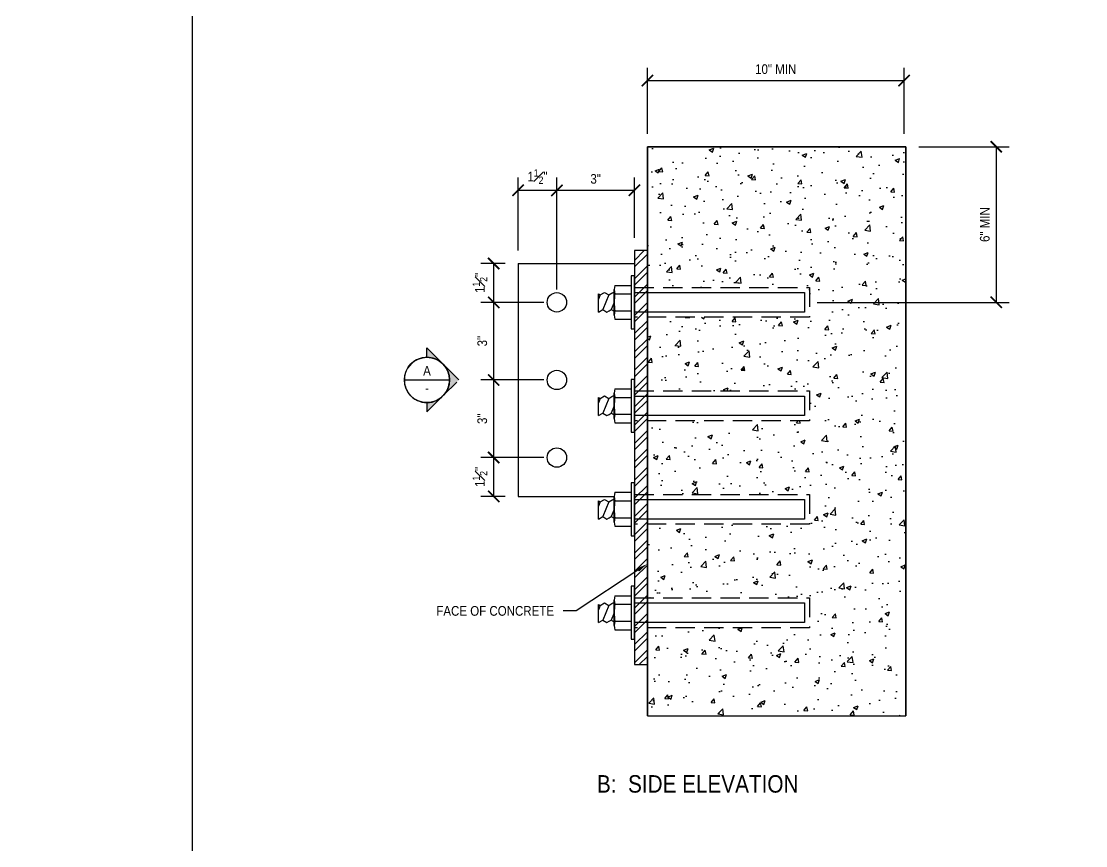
# Model space of a CAD drawing. Header units: inches. Extents: x -16404 to 14624, y -1591 to 16152.
# Drawn here: x -8362.53 to -8321.36, y 8262.22 to 8294.09 of the extents above; entities that cross this region are included whole.
import ezdxf
from ezdxf import colors
from ezdxf.entities.mleader import LeaderData, LeaderLine
from ezdxf.enums import TextEntityAlignment as Align
from ezdxf.math import Vec2, Vec3

# ---------------------------------------------------------------- set-up
doc = ezdxf.new("R2010")
doc.units = ezdxf.units.IN
doc.header["$LTSCALE"] = 24
doc.header["$MEASUREMENT"] = 0
doc.linetypes.add('HIDDEN8', pattern=[0.04625, 0.03125, -0.015])
doc.layers.get('0').update_dxf_attribs({"linetype": 'CONTINUOUS'})
doc.layers.get('DefPoints').update_dxf_attribs({"color": 251, "linetype": 'CONTINUOUS'})
for name, color, linetype in [('S-ANNO-DIMS', 2, 'CONTINUOUS'), ('S-ANNO-NOTE', 4, 'CONTINUOUS'), ('S-CONC', 4, 'CONTINUOUS'), ('S-DETL-SYMB', 4, 'CONTINUOUS'), ('S-SIMPSON', 2, 'CONTINUOUS'), ('S-STEEL', 4, 'CONTINUOUS')]:
    doc.layers.add(name, color=color, linetype=linetype)
doc.layers.add('S-ANNO-GRID-NONPLOT', color=251, linetype='CONTINUOUS', plot=False)
doc.layers.add('S-ANNO-NONPLOT', color=253, linetype='CONTINUOUS', plot=False)
doc.layers.add('S-HATCH1', color=1, linetype='CONTINUOUS', transparency=0.5)
doc.layers.add('S-HATCH2', color=2, linetype='CONTINUOUS', transparency=0.5)
doc.styles.add('Arial', font='arial.ttf', dxfattribs={"width": 0.85})
doc.dimstyles.new('DIM-4', dxfattribs={"dimscale": 4, "dimtxt": 0.09375, "dimasz": 0.109375, "dimexe": 0.125, "dimexo": 0.125, "dimgap": 0.0625, "dimtad": 1, "dimzin": 11, "dimdsep": 46, "dimlunit": 4, "dimtxsty": 'Arial', "dimblk": 'ARCHTICK', "dimcen": 0.125, "dimclrd": 2, "dimclre": 2, "dimclrt": 4, "dimadec": 0, "dimazin": 0, "dimtfac": 0.75, "dimtofl": 0, "dimtmove": 0, "dimatfit": 3, "dimfxl": 1, "dimfrac": 1, "dimtolj": 1, "dimtzin": 0, "dimarcsym": 0})

# ---------------------------------------------------------------- blocks, each defined once
blk = doc.blocks.new('_ARCHTICK')
at = {"color": 0, "linetype": 'ByBlock', "const_width": 0.15}
blk.add_lwpolyline([(-0.5, -0.5), (0.5, 0.5)], dxfattribs=at)
blk = doc.blocks.new('*D2008')
at = {"layer": 'DefPoints', "color": 0, "transparency": 16777216}
for p in [(-8344.257938967305, 8284.720736233712), (-8343.316024042048, 8284.720736233712), (-8341.816024042048, 8283.220736233712)]:
    blk.add_point(p, dxfattribs=at)
at = {"layer": 'S-ANNO-DIMS', "color": 2, "lineweight": -2, "transparency": 16777216}
for p, q in [((-8343.816024042048, 8284.720736233712), (-8344.757938967305, 8284.720736233712)), ((-8344.257938967305, 8283.220736233712), (-8344.257938967305, 8284.720736233712)), ((-8342.316024042048, 8283.220736233712), (-8344.757938967305, 8283.220736233712))]:
    blk.add_line(p, q, dxfattribs=at)
at = {"layer": 'S-ANNO-DIMS', "color": 2, "lineweight": -2, "transparency": 16777216, "xscale": 0.4375, "yscale": 0.4375, "zscale": 0.4375}
for p, rotation in [((-8344.257938967305, 8284.720736233712), 90), ((-8344.257938967305, 8283.220736233712), 270)]:
    blk.add_blockref('_ARCHTICK', p, dxfattribs=dict(at, rotation=rotation))
at = {"layer": 'S-ANNO-DIMS', "color": 4, "transparency": 16777216, "insert": (-8344.790340058706, 8283.970736233709), "char_height": 0.375, "attachment_point": 5, "rotation": 90, "style": 'Arial'}
blk.add_mtext('\\A1;1{\\H0.75x;\\S1#2;}"', dxfattribs=at)
blk = doc.blocks.new('*D2009')
at = {"layer": 'DefPoints', "color": 0, "transparency": 16777216}
for p in [(-8344.257938967305, 8283.220736233712), (-8341.816024042048, 8283.220736233712), (-8341.816024042048, 8280.220736233712)]:
    blk.add_point(p, dxfattribs=at)
at = {"layer": 'S-ANNO-DIMS', "color": 2, "lineweight": -2, "transparency": 16777216}
for p, q in [((-8342.316024042048, 8283.220736233712), (-8344.757938967305, 8283.220736233712)), ((-8344.257938967305, 8280.220736233712), (-8344.257938967305, 8283.220736233712)), ((-8342.316024042048, 8280.220736233712), (-8344.757938967305, 8280.220736233712))]:
    blk.add_line(p, q, dxfattribs=at)
at = {"layer": 'S-ANNO-DIMS', "color": 2, "lineweight": -2, "transparency": 16777216, "xscale": 0.4375, "yscale": 0.4375, "zscale": 0.4375}
for p, rotation in [((-8344.257938967305, 8283.220736233712), 90), ((-8344.257938967305, 8280.220736233712), 270)]:
    blk.add_blockref('_ARCHTICK', p, dxfattribs=dict(at, rotation=rotation))
at = {"layer": 'S-ANNO-DIMS', "color": 4, "transparency": 16777216, "insert": (-8344.699531736742, 8281.720736233709), "char_height": 0.375, "attachment_point": 5, "rotation": 90, "style": 'Arial'}
blk.add_mtext('\\A1;3"', dxfattribs=at)
blk = doc.blocks.new('*D2012')
at = {"layer": 'DefPoints', "color": 0, "transparency": 16777216}
for p in [(-8343.316024042044, 8287.550092125186), (-8343.316024042044, 8284.720736233709), (-8341.816024042044, 8283.220736233709)]:
    blk.add_point(p, dxfattribs=at)
at = {"layer": 'S-ANNO-DIMS', "color": 2, "lineweight": -2, "transparency": 16777216}
for p, q in [((-8343.316024042044, 8285.220736233709), (-8343.316024042044, 8288.050092125186)), ((-8341.816024042044, 8283.720736233709), (-8341.816024042044, 8288.050092125186)), ((-8341.816024042044, 8287.550092125186), (-8343.316024042044, 8287.550092125186))]:
    blk.add_line(p, q, dxfattribs=at)
at = {"layer": 'S-ANNO-DIMS', "color": 2, "lineweight": -2, "transparency": 16777216, "xscale": 0.4375, "yscale": 0.4375, "zscale": 0.4375, "rotation": 180}
blk.add_blockref('_ARCHTICK', (-8343.316024042044, 8287.550092125186), dxfattribs=at)
at = {"layer": 'S-ANNO-DIMS', "color": 2, "lineweight": -2, "transparency": 16777216, "xscale": 0.4375, "yscale": 0.4375, "zscale": 0.4375}
blk.add_blockref('_ARCHTICK', (-8341.816024042044, 8287.550092125186), dxfattribs=at)
at = {"layer": 'S-ANNO-DIMS', "color": 4, "transparency": 16777216, "insert": (-8342.566024042044, 8288.08249321659), "char_height": 0.375, "attachment_point": 5, "style": 'Arial'}
blk.add_mtext('\\A1;1{\\H0.75x;\\S1#2;}"', dxfattribs=at)
blk = doc.blocks.new('*D2013')
at = {"layer": 'DefPoints', "color": 0, "transparency": 16777216}
for p in [(-8341.816024042044, 8287.550092125186), (-8338.816024042044, 8285.220736233709), (-8341.816024042044, 8283.220736233709)]:
    blk.add_point(p, dxfattribs=at)
at = {"layer": 'S-ANNO-DIMS', "color": 2, "lineweight": -2, "transparency": 16777216}
for p, q in [((-8341.816024042044, 8283.720736233709), (-8341.816024042044, 8288.050092125186)), ((-8338.816024042044, 8285.720736233709), (-8338.816024042044, 8288.050092125186)), ((-8338.816024042044, 8287.550092125186), (-8341.816024042044, 8287.550092125186))]:
    blk.add_line(p, q, dxfattribs=at)
at = {"layer": 'S-ANNO-DIMS', "color": 2, "lineweight": -2, "transparency": 16777216, "xscale": 0.4375, "yscale": 0.4375, "zscale": 0.4375, "rotation": 180}
blk.add_blockref('_ARCHTICK', (-8341.816024042044, 8287.550092125186), dxfattribs=at)
at = {"layer": 'S-ANNO-DIMS', "color": 2, "lineweight": -2, "transparency": 16777216, "xscale": 0.4375, "yscale": 0.4375, "zscale": 0.4375}
blk.add_blockref('_ARCHTICK', (-8338.816024042044, 8287.550092125186), dxfattribs=at)
at = {"layer": 'S-ANNO-DIMS', "color": 4, "transparency": 16777216, "insert": (-8340.316024042044, 8287.991684894627), "char_height": 0.375, "attachment_point": 5, "style": 'Arial'}
blk.add_mtext('\\A1;3"', dxfattribs=at)
blk = doc.blocks.new('BUB4')
h = blk.add_hatch(color=256)
h.dxf.hatch_style = 1
edge = h.paths.add_edge_path()
edge.add_arc((0, 1.4210854715202e-13), 0.2187499999998666, 47.27417975091043, 90.00000000000428)
edge.add_line((0, 0.21875), (0, 0.3091155589472692))
edge.add_line((0, 0.3091155589472692), (0.1484198601051503, 0.1606956988421189))
h = blk.add_hatch(color=256)
h.dxf.hatch_style = 1
edge = h.paths.add_edge_path()
edge.add_line((0.2892142974601484, -0.01990126148729132), (0.3092299065190976, 0.0001143475717147631))
edge.add_line((0.3092299065191355, 0.0001143475717242382), (0.1546796083846023, 0.1546796083845739))
edge.add_arc((-3.410605131648481e-13, -7.105427357601002e-14), 0.2187500000003317, -5.219826905874299, 44.99999999994378, ccw=False)
edge.add_line((0.2178428385125244, -0.01990126148729132), (0.2892142974601484, -0.01990126148729132))
h = blk.add_hatch(color=256)
h.dxf.hatch_style = 1
edge = h.paths.add_edge_path()
edge.add_arc((0, -1.27897692436818e-13), 0.2187499999998666, 269.99999999999574, 312.72582024908957, ccw=False)
edge.add_line((0, -0.21875), (0, -0.3091155589472692))
edge.add_line((0, -0.3091155589472692), (0.1484198601051503, -0.1606956988421189))
blk.add_line((-0.21875, 0), (0.21875, 0))
at = {"color": 0}
blk.add_line((0.1756914941644254, -0.1315425304262874), (0.1756914941644254, -0.1315425304262874), dxfattribs=at)
for points in [[(0.1484198601051503, 0.1606956988421189, 0.1886167559036735), (0, 0.21875), (0, 0.3091155589472692)], [(0.1484198601051503, -0.1606956988421189, -0.1886167559036735), (0, -0.21875), (0, -0.3091155589472692)]]:
    blk.add_lwpolyline(points, format="xyb", close=True)
for points in [[(0.2178428385126381, -0.01990126148729132, 0.2229586668697783), (0.1545277670024916, 0.1548313008574951), (0.3092373134036279, 0.0001217544563445472)], [(0.1726537848120415, -0.1364617741352987), (0.1606956988421189, -0.1484198601051503, 0.01802162098181428), (0.1709670924471993, -0.1364617741352987)]]:
    blk.add_lwpolyline(points, format="xyb")
for start, end in [(354.7801730941018, 179.292390468202), (180.2580895105578, 185.2198269058981), (218.5960160123693, 321.4039839876307)]:
    blk.add_arc((0, 0), 0.21875, start, end)
at = {"style": 'Arial', "width": 0.85}
for tag, p in [('NO.', (3.432048742979532e-05, 0.04209027904516915)), ('SHEET', (3.432048742979532e-05, -0.126209720955103))]:
    blk.add_attdef(tag, text='', height=0.09375, dxfattribs=at).set_placement(p, align=Align.CENTER)
blk = doc.blocks.new('BUB4C')
h = blk.add_hatch(color=256)
h.dxf.hatch_style = 1
h.paths.add_polyline_path([(0.2892142974599837, -0.01990126148728549), (0.2178428385125724, -0.01990126148728549, -0.1651275320274111), (0.1606956988425526, -0.1484198601047166)])
blk.add_lwpolyline([(0.2892142974599837, -0.01990126148728549), (0.1606956988425526, -0.1484198601047166, 0.402920362520587)], format="xyb")
blk.add_circle((0, 0), 0.21875)
for start, end in [(185.2198269059004, 218.5960160123685), (321.4039839876278, 354.7801730940996)]:
    blk.add_arc((0, 0), 0.21875, start, end)
blk = doc.blocks.new('*D2018')
at = {"layer": 'DefPoints', "color": 0, "transparency": 16777216}
for p in [(-8344.257938967305, 8280.220736233712), (-8341.816024042048, 8280.220736233712), (-8341.816024042048, 8277.220736233712)]:
    blk.add_point(p, dxfattribs=at)
at = {"layer": 'S-ANNO-DIMS', "color": 2, "lineweight": -2, "transparency": 16777216}
for p, q in [((-8342.316024042048, 8280.220736233712), (-8344.757938967305, 8280.220736233712)), ((-8344.257938967305, 8277.220736233712), (-8344.257938967305, 8280.220736233712)), ((-8342.316024042048, 8277.220736233712), (-8344.757938967305, 8277.220736233712))]:
    blk.add_line(p, q, dxfattribs=at)
at = {"layer": 'S-ANNO-DIMS', "color": 2, "lineweight": -2, "transparency": 16777216, "xscale": 0.4375, "yscale": 0.4375, "zscale": 0.4375}
for p, rotation in [((-8344.257938967305, 8280.220736233712), 90), ((-8344.257938967305, 8277.220736233712), 270)]:
    blk.add_blockref('_ARCHTICK', p, dxfattribs=dict(at, rotation=rotation))
at = {"layer": 'S-ANNO-DIMS', "color": 4, "transparency": 16777216, "insert": (-8344.699531736742, 8278.720736233709), "char_height": 0.375, "attachment_point": 5, "rotation": 90, "style": 'Arial'}
blk.add_mtext('\\A1;3"', dxfattribs=at)
blk = doc.blocks.new('*D2019')
at = {"layer": 'DefPoints', "color": 0, "transparency": 16777216}
for p in [(-8344.257938967305, 8277.220736233712), (-8343.316024042048, 8277.220736233712), (-8343.316024042048, 8275.720736233712)]:
    blk.add_point(p, dxfattribs=at)
at = {"layer": 'S-ANNO-DIMS', "color": 2, "lineweight": -2, "transparency": 16777216}
for p, q in [((-8343.816024042048, 8277.220736233712), (-8344.757938967305, 8277.220736233712)), ((-8344.257938967305, 8275.720736233712), (-8344.257938967305, 8277.220736233712)), ((-8343.816024042048, 8275.720736233712), (-8344.757938967305, 8275.720736233712))]:
    blk.add_line(p, q, dxfattribs=at)
at = {"layer": 'S-ANNO-DIMS', "color": 2, "lineweight": -2, "transparency": 16777216, "xscale": 0.4375, "yscale": 0.4375, "zscale": 0.4375}
for p, rotation in [((-8344.257938967305, 8277.220736233712), 90), ((-8344.257938967305, 8275.720736233712), 270)]:
    blk.add_blockref('_ARCHTICK', p, dxfattribs=dict(at, rotation=rotation))
at = {"layer": 'S-ANNO-DIMS', "color": 4, "transparency": 16777216, "insert": (-8344.790340058706, 8276.470736233709), "char_height": 0.375, "attachment_point": 5, "rotation": 90, "style": 'Arial'}
blk.add_mtext('\\A1;1{\\H0.75x;\\S1#2;}"', dxfattribs=at)
blk = doc.blocks.new('*D2058')
at = {"layer": 'DefPoints', "color": 0, "transparency": 16777216}
for p in [(-8328.316024042048, 8289.235644213726), (-8332.242776977568, 8283.220736233712), (-8324.823928037804, 8283.220736233712)]:
    blk.add_point(p, dxfattribs=at)
at = {"layer": 'S-ANNO-DIMS', "color": 2, "lineweight": -2, "transparency": 16777216}
for p, q in [((-8327.816024042048, 8289.235644213726), (-8324.323928037804, 8289.235644213726)), ((-8324.823928037804, 8289.235644213726), (-8324.823928037804, 8283.220736233712)), ((-8331.742776977568, 8283.220736233712), (-8324.323928037804, 8283.220736233712))]:
    blk.add_line(p, q, dxfattribs=at)
at = {"layer": 'S-ANNO-DIMS', "color": 2, "lineweight": -2, "transparency": 16777216, "xscale": 0.4375, "yscale": 0.4375, "zscale": 0.4375}
for p, rotation in [((-8324.823928037804, 8289.235644213726), 90), ((-8324.823928037804, 8283.220736233712), 270)]:
    blk.add_blockref('_ARCHTICK', p, dxfattribs=dict(at, rotation=rotation))
at = {"layer": 'S-ANNO-DIMS', "color": 4, "transparency": 16777216, "insert": (-8325.265392908195, 8286.22819022372), "char_height": 0.375, "attachment_point": 5, "rotation": 90, "style": 'Arial'}
blk.add_mtext('\\A1;6" MIN', dxfattribs=at)
blk = doc.blocks.new('*D2059')
at = {"layer": 'DefPoints', "color": 0, "transparency": 16777216}
for p in [(-8328.38828985552, 8291.791834489208), (-8338.316024042044, 8289.235644213722), (-8328.38828985552, 8289.235644213722)]:
    blk.add_point(p, dxfattribs=at)
at = {"layer": 'S-ANNO-DIMS', "color": 2, "lineweight": -2, "transparency": 16777216}
for p, q in [((-8338.316024042044, 8289.735644213722), (-8338.316024042044, 8292.291834489208)), ((-8328.38828985552, 8289.735644213722), (-8328.38828985552, 8292.291834489208)), ((-8338.316024042044, 8291.791834489208), (-8328.38828985552, 8291.791834489208))]:
    blk.add_line(p, q, dxfattribs=at)
at = {"layer": 'S-ANNO-DIMS', "color": 2, "lineweight": -2, "transparency": 16777216, "xscale": 0.4375, "yscale": 0.4375, "zscale": 0.4375, "rotation": 180}
blk.add_blockref('_ARCHTICK', (-8338.316024042044, 8291.791834489208), dxfattribs=at)
at = {"layer": 'S-ANNO-DIMS', "color": 2, "lineweight": -2, "transparency": 16777216, "xscale": 0.4375, "yscale": 0.4375, "zscale": 0.4375}
blk.add_blockref('_ARCHTICK', (-8328.38828985552, 8291.791834489208), dxfattribs=at)
at = {"layer": 'S-ANNO-DIMS', "color": 4, "transparency": 16777216, "insert": (-8333.352156948782, 8292.233299359603), "char_height": 0.375, "attachment_point": 5, "style": 'Arial'}
blk.add_mtext('\\A1;10" MIN', dxfattribs=at)
blk = doc.blocks.new('Se_24x36_DETAILS_GRID')
blk.add_line((23.30227471881284, 7.666666666666725), (23.30227471881284, 15.3333333333334))

msp = doc.modelspace()

# ---------------------------------------------------------------- hatches: boundary and pattern name
at = {"layer": 'S-HATCH1'}
h = msp.add_hatch(dxfattribs=at)
h.set_pattern_fill('STEEL', color=256, scale=4, style=0)
h.set_pattern_definition([(45, (-11221.45357073853, 5802.880735698895), (-0.3535533905932737, 0.3535533905932738), []), (45, (-11221.45357073853, 5803.130735698895), (-0.3535533905932737, 0.3535533905932738), [])])
h.paths.add_polyline_path([(-8338.816024042044, 8269.220736233709), (-8338.316024042044, 8269.220736233709), (-8338.316024042044, 8285.220736233709), (-8338.816024042044, 8285.220736233709)])
edge = h.paths.add_edge_path(flags=17)
edge.add_line((-8338.816024042044, 8269.220736233709), (-8338.816024042044, 8285.220736233709))
at = {"layer": 'S-HATCH2'}
h = msp.add_hatch(dxfattribs=at)
h.set_pattern_fill('AR-CONC', color=256, scale=0.25, style=0)
h.set_pattern_definition([(49.99999999999999, (-11167.30528455787, 6641.286297376662), (1.793150456501884, -0.1568803374564878), [0.1875, -2.0625]), (355, (-11167.30528455787, 6641.286297376662), (-0.3468783340325, 1.88048033425003), [0.15, -1.65]), (100.45144446, (-11167.15585535537, 6641.273224016662), (1.44627211681778, 1.723599977421574), [0.159350479999999, -1.752855279999992]), (46.18420000000002, (-11167.30528455787, 6641.786297376662), (2.668103326678931, -0.4137982019826913), [0.2812499999999981, -3.093749999999985]), (96.63563549, (-11167.08294269538, 6641.751814109162), (2.336654864185571, 2.435296501936376), [0.239025855, -2.6292844]), (351.1841639899999, (-11167.30528455787, 6641.786297376662), (2.336654862636933, 2.435296500674975), [0.225, -2.4750000025]), (21, (-11167.05528455787, 6641.661297376662), (1.492267630296154, -1.006547226663347), [0.1875, -2.0625]), (326.0000000000001, (-11167.05528455787, 6641.661297376662), (0.6082883298039543, 1.812875112617133), [0.15, -1.65]), (71.45144474, (-11166.93092892287, 6641.577418441662), (2.100555941824928, 0.8063278820158846), [0.159350475, -1.75285528]), (37.50000000000001, (-11167.30528455787, 6641.286297376662), (0.03039963829322667, 0.8322346345782787), [0, -1.63, 0, -1.675, 0, -1.65625]), (7.499999999999999, (-11167.30528455787, 6641.286297376662), (0.6576738436053715, 0.9860292797059006), [0, -0.955, 0, -1.5925, 0, -0.63125]), (327.5, (-11167.86278455788, 6641.286297376662), (1.334556090431023, -0.05638717933594939), [0, -0.625, 0, -1.95, 0, -2.5875]), (317.5, (-11168.11278455788, 6641.286297376662), (1.457965423355966, 0.2502624558307943), [0, -0.8125, 0, -1.295, 0, -1.8375])])
h.paths.add_polyline_path([(-8328.316024042044, 8289.235644213722), (-8338.316024042044, 8289.235644213722), (-8338.316024042044, 8283.799209436102), (-8332.042776977567, 8283.799209436102), (-8332.042776977567, 8282.642263031315), (-8338.316024042044, 8282.642263031315), (-8338.316024042044, 8279.799209436102), (-8332.042776977567, 8279.799209436102), (-8332.042776977567, 8278.642263031315), (-8338.316024042044, 8278.642263031315), (-8338.316024042044, 8275.799209436102), (-8332.042776977567, 8275.799209436102), (-8332.042776977567, 8274.642263031315), (-8338.316024042044, 8274.642263031315), (-8338.316024042044, 8271.799209436102), (-8332.042776977567, 8271.799209436102), (-8332.042776977567, 8270.642263031315), (-8338.316024042044, 8270.642263031315), (-8338.316024042044, 8267.235644213722), (-8328.316024042044, 8267.235644213722)])
h.paths.add_polyline_path([(-8332.033993801215, 8289.739335804717), (-8326.594708086934, 8289.739335804717), (-8326.594708086934, 8291.194692947573), (-8332.033993801215, 8291.194692947573)], flags=9)

# ---------------------------------------------------------------- linework, layer by layer
at = {"layer": 'S-ANNO-NONPLOT'}
msp.add_lwpolyline([(-8338.316024042044, 8267.235644213722), (-8328.316024042044, 8267.235644213722), (-8328.316024042044, 8289.235644213722), (-8338.316024042044, 8289.235644213722)], close=True, dxfattribs=at)
at = {"layer": 'S-CONC'}
msp.add_lwpolyline([(-8338.316024042044, 8267.235644213722), (-8338.316024042044, 8289.235644213722), (-8328.316024042044, 8289.235644213722), (-8328.316024042044, 8267.235644213722)], dxfattribs=at)
at = {"layer": 'S-SIMPSON'}
for p, q in [((-8340.205235939811, 8282.845736233709), (-8340.205235939811, 8283.546165903777)), ((-8340.205235939811, 8283.546165903777), (-8340.137471267819, 8283.506441785708)), ((-8340.137471267819, 8283.506441785708), (-8340.205235939811, 8283.341162097926)), ((-8340.137471267819, 8283.506441785708), (-8339.973706643814, 8283.60244173771)), ((-8339.809942019816, 8283.506441785708), (-8340.04147131582, 8282.94173618571)), ((-8339.973706643814, 8283.60244173771), (-8339.809942019816, 8283.506441785708)), ((-8339.809942019816, 8283.506441785708), (-8339.64617739581, 8283.60244173771)), ((-8339.64617739581, 8283.60244173771), (-8339.601274042045, 8283.57611908205)), ((-8339.601274042037, 8282.728548733705), (-8339.601274042037, 8283.712923733705)), ((-8339.567670129425, 8283.548861233705), (-8338.945024042037, 8283.548861233705)), ((-8340.205235939811, 8282.845736233709), (-8340.04147131582, 8282.94173618571)), ((-8340.04147131582, 8282.94173618571), (-8339.877706691816, 8282.845736233709)), ((-8339.798647907814, 8282.89091268171), (-8339.713942067818, 8282.94173618571)), ((-8339.601274042037, 8283.216536248578), (-8339.713942067818, 8282.94173618571)), ((-8339.713942067818, 8282.94173618571), (-8339.601274042045, 8282.875689411982)), ((-8339.877706691816, 8282.845736233709), (-8339.798647907814, 8282.89091268171)), ((-8339.567670129425, 8282.892611233705), (-8338.945024042037, 8282.892611233705)), ((-8339.567670129425, 8282.564486233705), (-8338.945024042037, 8282.564486233705)), ((-8339.601274042037, 8278.728548733705), (-8339.601274042037, 8279.712923733705)), ((-8340.205235939811, 8278.845736233709), (-8340.205235939811, 8279.546165903777)), ((-8340.205235939811, 8279.546165903777), (-8340.137471267819, 8279.506441785708)), ((-8340.137471267819, 8279.506441785708), (-8340.205235939811, 8279.341162097926)), ((-8340.137471267819, 8279.506441785708), (-8339.973706643814, 8279.60244173771)), ((-8339.809942019816, 8279.506441785708), (-8340.04147131582, 8278.94173618571)), ((-8339.973706643814, 8279.60244173771), (-8339.809942019816, 8279.506441785708)), ((-8339.809942019816, 8279.506441785708), (-8339.64617739581, 8279.60244173771)), ((-8339.64617739581, 8279.60244173771), (-8339.601274042045, 8279.57611908205)), ((-8339.567670129425, 8279.548861233705), (-8338.945024042037, 8279.548861233705)), ((-8340.205235939811, 8278.845736233709), (-8340.04147131582, 8278.94173618571)), ((-8340.04147131582, 8278.94173618571), (-8339.877706691816, 8278.845736233709)), ((-8339.877706691816, 8278.845736233709), (-8339.798647907814, 8278.89091268171)), ((-8339.798647907814, 8278.89091268171), (-8339.713942067818, 8278.94173618571)), ((-8339.601274042037, 8279.216536248578), (-8339.713942067818, 8278.94173618571)), ((-8339.713942067818, 8278.94173618571), (-8339.601274042045, 8278.875689411982)), ((-8339.567670129425, 8278.892611233705), (-8338.945024042037, 8278.892611233705)), ((-8339.567670129425, 8278.564486233705), (-8338.945024042037, 8278.564486233705)), ((-8340.205235939811, 8274.845736233709), (-8340.205235939811, 8275.546165903777)), ((-8340.205235939811, 8275.546165903777), (-8340.137471267819, 8275.506441785708)), ((-8340.137471267819, 8275.506441785708), (-8339.973706643814, 8275.60244173771)), ((-8339.973706643814, 8275.60244173771), (-8339.809942019816, 8275.506441785708)), ((-8339.809942019816, 8275.506441785708), (-8339.64617739581, 8275.60244173771)), ((-8339.64617739581, 8275.60244173771), (-8339.601274042045, 8275.57611908205)), ((-8339.601274042037, 8274.728548733705), (-8339.601274042037, 8275.712923733705)), ((-8339.567670129425, 8275.548861233705), (-8338.945024042037, 8275.548861233705)), ((-8340.137471267819, 8275.506441785708), (-8340.205235939811, 8275.341162097926)), ((-8339.809942019816, 8275.506441785708), (-8340.04147131582, 8274.94173618571)), ((-8339.601274042037, 8275.216536248578), (-8339.713942067818, 8274.94173618571)), ((-8340.205235939811, 8274.845736233709), (-8340.04147131582, 8274.94173618571)), ((-8340.04147131582, 8274.94173618571), (-8339.877706691816, 8274.845736233709)), ((-8339.877706691816, 8274.845736233709), (-8339.798647907814, 8274.89091268171)), ((-8339.798647907814, 8274.89091268171), (-8339.713942067818, 8274.94173618571)), ((-8339.713942067818, 8274.94173618571), (-8339.601274042045, 8274.875689411982)), ((-8339.567670129425, 8274.892611233705), (-8338.945024042037, 8274.892611233705)), ((-8339.567670129425, 8274.564486233705), (-8338.945024042037, 8274.564486233705)), ((-8340.205235939811, 8270.845736233709), (-8340.205235939811, 8271.546165903777)), ((-8340.205235939811, 8271.546165903777), (-8340.137471267819, 8271.506441785708)), ((-8340.137471267819, 8271.506441785708), (-8340.205235939811, 8271.341162097926)), ((-8340.137471267819, 8271.506441785708), (-8339.973706643814, 8271.60244173771)), ((-8339.809942019816, 8271.506441785708), (-8340.04147131582, 8270.94173618571)), ((-8339.973706643814, 8271.60244173771), (-8339.809942019816, 8271.506441785708)), ((-8339.809942019816, 8271.506441785708), (-8339.64617739581, 8271.60244173771)), ((-8339.64617739581, 8271.60244173771), (-8339.601274042045, 8271.57611908205)), ((-8339.601274042037, 8270.728548733705), (-8339.601274042037, 8271.712923733705)), ((-8339.567670129425, 8271.548861233705), (-8338.945024042037, 8271.548861233705)), ((-8339.601274042037, 8271.216536248578), (-8339.713942067818, 8270.94173618571)), ((-8340.205235939811, 8270.845736233709), (-8340.04147131582, 8270.94173618571)), ((-8340.04147131582, 8270.94173618571), (-8339.877706691816, 8270.845736233709)), ((-8339.877706691816, 8270.845736233709), (-8339.798647907814, 8270.89091268171)), ((-8339.798647907814, 8270.89091268171), (-8339.713942067818, 8270.94173618571)), ((-8339.713942067818, 8270.94173618571), (-8339.601274042045, 8270.875689411982)), ((-8339.567670129425, 8270.892611233705), (-8338.945024042037, 8270.892611233705)), ((-8339.567670129425, 8270.564486233705), (-8338.945024042037, 8270.564486233705))]:
    msp.add_line(p, q, dxfattribs=at)
for points in [[(-8338.945024042037, 8284.244464476395), (-8338.945024042037, 8282.197007991022), (-8338.816024042044, 8282.197007991022), (-8338.816024042044, 8284.244464476395)], [(-8338.945024042037, 8280.244464476395), (-8338.945024042037, 8278.197007991022), (-8338.816024042044, 8278.197007991022), (-8338.816024042044, 8280.244464476395)], [(-8338.945024042037, 8276.244464476395), (-8338.945024042037, 8274.197007991022), (-8338.816024042044, 8274.197007991022), (-8338.816024042044, 8276.244464476395)], [(-8338.945024042037, 8272.244464476395), (-8338.945024042037, 8270.197007991022), (-8338.816024042044, 8270.197007991022), (-8338.816024042044, 8272.244464476395)]]:
    msp.add_lwpolyline(points, close=True, dxfattribs=at)
for points in [[(-8339.567670129425, 8283.876986233705), (-8338.945024042037, 8283.876986233705)], [(-8338.816024042044, 8283.5992094361), (-8332.242776977564, 8283.5992094361), (-8332.242776977564, 8282.842263031316), (-8338.816024042044, 8282.842263031316)], [(-8339.567670129425, 8279.876986233705), (-8338.945024042037, 8279.876986233705)], [(-8338.816024042044, 8279.5992094361), (-8332.242776977564, 8279.5992094361), (-8332.242776977564, 8278.842263031316), (-8338.816024042044, 8278.842263031316)], [(-8339.567670129425, 8275.876986233705), (-8338.945024042037, 8275.876986233705)], [(-8338.816024042044, 8275.5992094361), (-8332.242776977564, 8275.5992094361), (-8332.242776977564, 8274.842263031316), (-8338.816024042044, 8274.842263031316)], [(-8339.567670129425, 8271.876986233705), (-8338.945024042037, 8271.876986233705)], [(-8338.816024042044, 8271.5992094361), (-8332.242776977564, 8271.5992094361), (-8332.242776977564, 8270.842263031316), (-8338.816024042044, 8270.842263031316)]]:
    msp.add_lwpolyline(points, dxfattribs=at)
at = {"layer": 'S-SIMPSON', "linetype": 'HIDDEN8'}
for points in [[(-8338.816024042044, 8283.799209436102), (-8332.042776977567, 8283.799209436102), (-8332.042776977567, 8282.642263031315), (-8338.816024042044, 8282.642263031315)], [(-8338.816024042044, 8279.799209436102), (-8332.042776977567, 8279.799209436102), (-8332.042776977567, 8278.642263031315), (-8338.816024042044, 8278.642263031315)], [(-8338.816024042044, 8275.799209436102), (-8332.042776977567, 8275.799209436102), (-8332.042776977567, 8274.642263031315), (-8338.816024042044, 8274.642263031315)], [(-8338.816024042044, 8271.799209436102), (-8332.042776977567, 8271.799209436102), (-8332.042776977567, 8270.642263031315), (-8338.816024042044, 8270.642263031315)]]:
    msp.add_lwpolyline(points, dxfattribs=at)
at = {"layer": 'S-SIMPSON'}
for centre, radius, start, end in [((-8339.18397550948, 8283.712923733705), 0.4172985325576811, 156.8491196295537, 203.1508803704463), ((-8337.982485780743, 8283.220736233705), 1.618788261299449, 168.3052299226329, 191.6947700773672), ((-8339.18397550948, 8282.728548733705), 0.4172985325577301, 156.8491196295537, 203.1508803704463), ((-8339.18397550948, 8279.712923733705), 0.4172985325576811, 156.8491196295537, 203.1508803704463), ((-8337.982485780743, 8279.220736233705), 1.618788261299449, 168.3052299226329, 191.6947700773672), ((-8339.18397550948, 8278.728548733705), 0.4172985325577301, 156.8491196295537, 203.1508803704463), ((-8339.18397550948, 8275.712923733705), 0.4172985325576811, 156.8491196295537, 203.1508803704463), ((-8337.982485780743, 8275.220736233705), 1.618788261299449, 168.3052299226329, 191.6947700773672), ((-8339.18397550948, 8274.728548733705), 0.4172985325577301, 156.8491196295537, 203.1508803704463), ((-8339.18397550948, 8271.712923733705), 0.4172985325576811, 156.8491196295537, 203.1508803704463), ((-8337.982485780743, 8271.220736233705), 1.618788261299449, 168.3052299226329, 191.6947700773672), ((-8339.18397550948, 8270.728548733705), 0.4172985325577301, 156.8491196295537, 203.1508803704463)]:
    msp.add_arc(centre, radius, start, end, dxfattribs=at)
at = {"layer": 'S-STEEL'}
for p, q in [((-8343.316024042044, 8284.720736233709), (-8343.316024042044, 8275.720736233709)), ((-8343.316024042044, 8284.720736233709), (-8338.816024042044, 8284.720736233709)), ((-8343.316024042044, 8275.720736233709), (-8339.601200904344, 8275.720736233709))]:
    msp.add_line(p, q, dxfattribs=at)
msp.add_lwpolyline([(-8338.816024042044, 8269.220736233709), (-8338.316024042044, 8269.220736233709), (-8338.316024042044, 8285.220736233709), (-8338.816024042044, 8285.220736233709)], close=True, dxfattribs=at)
for centre in [(-8341.816024042044, 8283.220736233709), (-8341.816024042044, 8280.220736233709), (-8341.816024042044, 8277.220736233709)]:
    msp.add_circle(centre, 0.375, dxfattribs=at)

# ---------------------------------------------------------------- block references
at = {"layer": 'S-ANNO-GRID-NONPLOT', "xscale": 12, "yscale": 12, "zscale": 12}
msp.add_blockref('Se_24x36_DETAILS_GRID', (-8635.531402634188, 8135.999999999996), dxfattribs=at)
at = {"layer": 'S-DETL-SYMB', "xscale": 4, "yscale": 4, "zscale": 4}
msp.add_blockref('BUB4', (-8346.83921079338, 8280.220736233709), dxfattribs=at).add_auto_attribs({'NO.': 'A', 'SHEET': '-'})
msp.add_blockref('BUB4C', (-8346.83921079338, 8280.220736233709), dxfattribs=at)

# ---------------------------------------------------------------- texts
at = {"layer": 'S-ANNO-NOTE', "color": 6, "insert": (-8336.369256195718, 8264.259736157857), "char_height": 0.6749999999999999, "width": 10.36002175505969, "attachment_point": 8, "style": 'Arial'}
msp.add_mtext('B:  SIDE ELEVATION', dxfattribs=at)

# ---------------------------------------------------------------- dimensions: what is measured, and where the dimension line sits
at = {"layer": 'S-ANNO-DIMS'}
dim = msp.add_linear_dim(base=(-8328.38828985552, 8291.791834489208), p1=(-8338.316024042044, 8289.235644213722), p2=(-8328.38828985552, 8289.235644213722), text='10" MIN', dimstyle='DIM-4', dxfattribs=at)
dim.commit()
dim.dimension.update_dxf_attribs({"geometry": '*D2059', "text_midpoint": (-8333.352156948782, 8292.233299359603)})
dim = msp.add_linear_dim(base=(-8324.823928037804, 8283.220736233712), p1=(-8328.316024042044, 8289.235644213722), p2=(-8332.242776977564, 8283.220736233709), angle=90, text='<> MIN', dimstyle='DIM-4', dxfattribs=at)
dim.commit()
dim.dimension.update_dxf_attribs({"geometry": '*D2058', "text_midpoint": (-8325.265392908195, 8286.22819022372)})
for base, p1, p2, picture, middle in [((-8343.316024042044, 8287.550092125186), (-8341.816024042044, 8283.220736233709), (-8343.316024042044, 8284.720736233709), '*D2012', (-8342.566024042044, 8288.08249321659)), ((-8341.816024042044, 8287.550092125186), (-8338.816024042044, 8285.220736233709), (-8341.816024042044, 8283.220736233709), '*D2013', (-8340.316024042044, 8287.991684894627))]:
    dim = msp.add_linear_dim(base=base, p1=p1, p2=p2, angle=180, dimstyle='DIM-4', dxfattribs=at)
    dim.commit()
    dim.dimension.update_dxf_attribs({"geometry": picture, "text_midpoint": middle})
for base, p1, p2, picture, middle in [((-8344.257938967305, 8284.720736233712), (-8341.816024042044, 8283.220736233709), (-8343.316024042044, 8284.720736233709), '*D2008', (-8344.257938967301, 8283.970736233709)), ((-8344.257938967305, 8283.220736233712), (-8341.816024042044, 8280.220736233709), (-8341.816024042044, 8283.220736233709), '*D2009', (-8344.257938967301, 8281.720736233709)), ((-8344.257938967305, 8280.220736233712), (-8341.816024042044, 8277.220736233709), (-8341.816024042044, 8280.220736233709), '*D2018', (-8344.257938967301, 8278.720736233709)), ((-8344.257938967305, 8277.220736233712), (-8343.316024042044, 8275.720736233709), (-8343.316024042044, 8277.220736233709), '*D2019', (-8344.257938967301, 8276.470736233709))]:
    dim = msp.add_linear_dim(base=base, p1=p1, p2=p2, angle=90, dimstyle='DIM-4', dxfattribs=at)
    dim.commit()
    dim.dimension.update_dxf_attribs({"geometry": picture, "text_midpoint": middle, "dimtype": 160})

# ---------------------------------------------------------------- leaders
at = {"layer": 'S-ANNO-NOTE'}
ml = msp.add_multileader_mtext('Standard', dxfattribs=at)
ml.set_content('\\A1;{\\C4;FACE OF CONCRETE}', color=4, style='Arial')
ml.set_leader_properties(color=2)
ml.build(insert=Vec2(0, 0))
ml.multileader.update_dxf_attribs({"dogleg_length": 0.36, "arrow_head_size": 0.4375, "scale": 4})
ctx = ml.context
ctx.base_point, ctx.scale, ctx.char_height, ctx.arrow_head_size, ctx.landing_gap_size, ctx.plane_origin = Vec3(-8346.777390430614, 8271.290631287602), 4, 0.375, 0.4375, 0.36, Vec3(-8297.319711930253, 8569.625453133664)
ctx.text_align_type = 2
notes = []
notes.append((ctx, [(0, (1, 1, 0), (-8341.065755028158, 8271.290631287602), (-1, 0), 0.5000000000000027, [(0, [(-8338.316024042044, 8273.112381411012)], 0, [])])]))
ctx.mtext.insert, ctx.mtext.width, ctx.mtext.alignment, ctx.mtext.flow_direction = Vec3(-8341.925755028158, 8271.481328763728), 8.11068634010735, 3, 5
ml = msp.add_multileader_mtext('Standard', dxfattribs=at)
ml.set_content('\\A1;{\\C4;FACE OF CONCRETE}', color=4, style='Arial')
ml.set_leader_properties(color=2)
ml.build(insert=Vec2(0, 0))
ml.multileader.update_dxf_attribs({"dogleg_length": 0.36, "arrow_head_size": 0.4375, "scale": 4})
ctx = ml.context
ctx.base_point, ctx.scale, ctx.char_height, ctx.arrow_head_size, ctx.landing_gap_size, ctx.plane_origin = Vec3(-8315.70769080553, 8271.290631287602), 4, 0.375, 0.4375, 0.36, Vec3(-8266.250012305169, 8569.625453133664)
ctx.text_align_type = 2
notes.append((ctx, [(0, (1, 1, 0), (-8309.996055403073, 8271.290631287602), (-1, 0), 0.5000000000000027, [(0, [(-8307.24632441696, 8273.112381411012)], 0, [])])]))
ctx.mtext.insert, ctx.mtext.width, ctx.mtext.alignment, ctx.mtext.flow_direction = Vec3(-8310.856055403074, 8271.481328763728), 8.11068634010735, 3, 5
for ctx, leaders in notes:
    for number, flags, end, landing, length, lines in leaders:
        leader = LeaderData()
        leader.index, (leader.has_last_leader_line, leader.has_dogleg_vector, leader.attachment_direction) = number, flags
        leader.last_leader_point, leader.dogleg_vector, leader.dogleg_length = Vec3(end), Vec3(landing), length
        for number, points, colour, breaks in lines:
            line = LeaderLine()
            line.index, line.vertices, line.color, line.breaks = number, Vec3.list(points), colors.encode_raw_color(colour), breaks
            leader.lines.append(line)
        ctx.leaders.append(leader)

doc.saveas('drawing.dxf')
